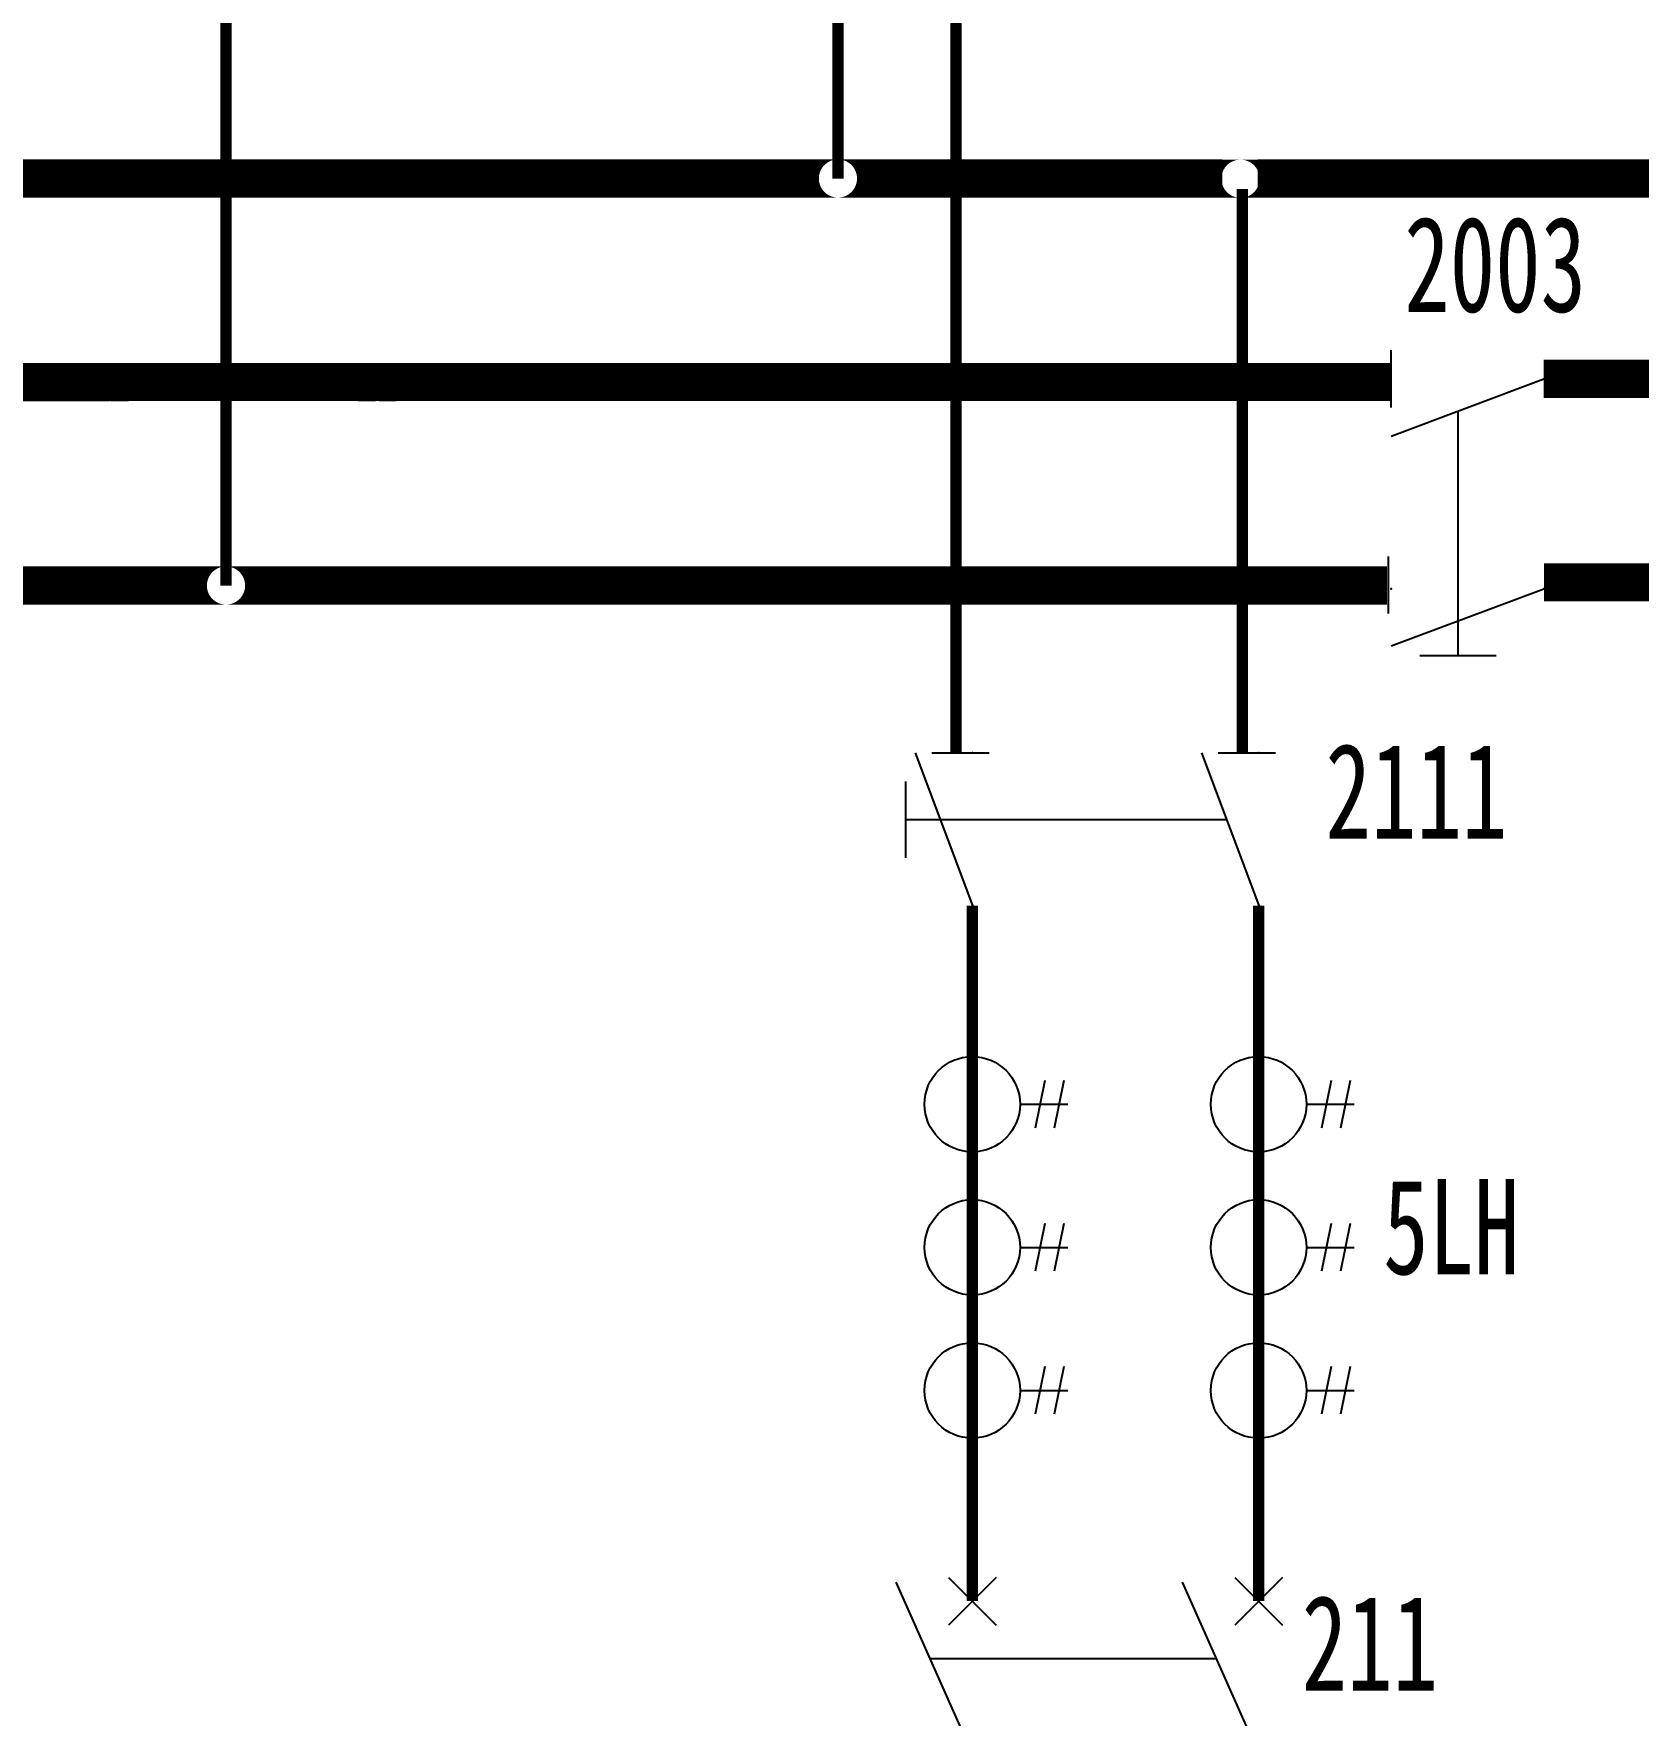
# Model space of a CAD drawing. Header units: millimetres. Extents: x 10667 to 23854, y -3427 to -2899.
# Drawn here: x 15283.5 to 15367.5, y -3233.3 to -3145.1 of the extents above; entities that cross this region are included whole.
import ezdxf

# ---------------------------------------------------------------- set-up
doc = ezdxf.new("R2010")
doc.units = ezdxf.units.MM
doc.header["$LTSCALE"] = 10
for name, color, linetype in [('BLOCK', 3, 'Continuous'), ('TEXT', 2, 'Continuous'), ('设    备', 3, 'Continuous'), ('设备编号', 2, 'Continuous'), ('连 接 线', 1, 'Continuous')]:
    doc.layers.add(name, color=color, linetype=linetype)
doc.styles.add('HZ', font='SimSun.ttf', dxfattribs={"width": 0.7})

# ---------------------------------------------------------------- blocks, each defined once
blk = doc.blocks.new('$LH')
at = {"color": 3}
for p, q in [((3.793, 1.25), (3.293, -1.25)), ((4.793, 1.25), (4.293, -1.25)), ((2.5, 0), (5, 0))]:
    blk.add_line(p, q, dxfattribs=at)
blk.add_circle((0, 0), 2.5, dxfattribs=at)

msp = doc.modelspace()

# ---------------------------------------------------------------- linework, layer by layer
at = {"color": 3}
msp.add_line((15358.067, -3164.897), (15358.067, -3175.897), dxfattribs=at)
at = {"layer": 'BLOCK'}
for p, q in [((15354.567, -3164.709), (15354.567, -3161.709)), ((15354.567, -3166.209), (15362.567, -3163.209)), ((15354.428, -3175.517), (15354.428, -3172.517)), ((15354.567, -3177.209), (15362.567, -3174.209))]:
    msp.add_line(p, q, dxfattribs=at)
for p in [(15354.567, -3174.209), (15362.567, -3174.209)]:
    msp.add_point(p, dxfattribs=at)
at = {"layer": 'TEXT', "color": 3}
for p, q in [((15358.067, -3175.897), (15358.067, -3177.709)), ((15356.067, -3177.709), (15360.067, -3177.709)), ((15329.13, -3184.314), (15329.13, -3188.314)), ((15330.942, -3186.314), (15329.13, -3186.314))]:
    msp.add_line(p, q, dxfattribs=at)
at = {"layer": '设    备'}
for p, q in [((15329.63, -3182.814), (15332.63, -3190.814)), ((15330.506, -3182.814), (15333.506, -3182.814)), ((15344.63, -3182.814), (15347.63, -3190.814)), ((15345.506, -3182.814), (15348.506, -3182.814)), ((15328.625, -3226.271), (15332.625, -3235.271)), ((15333.875, -3226.021), (15331.375, -3228.521)), ((15331.375, -3226.021), (15333.875, -3228.521)), ((15343.625, -3226.271), (15347.625, -3235.271)), ((15346.375, -3226.021), (15348.875, -3228.521)), ((15348.875, -3226.021), (15346.375, -3228.521)), ((15330.403, -3230.271), (15345.403, -3230.271))]:
    msp.add_line(p, q, dxfattribs=at)
at = {"layer": '设    备', "color": 3}
msp.add_line((15345.942, -3186.314), (15330.942, -3186.314), dxfattribs=at)
at = {"layer": '设    备', "const_width": 0.6}
for points in [[(15332.63, -3190.814), (15332.63, -3192.314)], [(15347.63, -3190.814), (15347.63, -3192.314)]]:
    msp.add_lwpolyline(points, dxfattribs=at)
at = {"layer": '设    备'}
for p in [(15332.63, -3182.814), (15347.63, -3182.814), (15332.63, -3190.814), (15347.63, -3190.814), (15332.625, -3227.271), (15347.625, -3227.271)]:
    msp.add_point(p, dxfattribs=at)
at = {"layer": '连 接 线'}
for points, const_width in [([(15293.53, -3134.655), (15293.53, -3174.046)], 0.6), ([(15325.588, -3134.839), (15325.588, -3152.715)], 0.6), ([(15331.767, -3142.058), (15331.767, -3182.814)], 0.6), ([(15286.43, -3152.716), (15241.908, -3152.715)], 2), ([(15286.43, -3152.716), (15324.588, -3152.716)], 2), ([(15326.588, -3152.715), (15345.72, -3152.716)], 2), ([(15347.576, -3152.716), (15399.936, -3152.715)], 2), ([(15346.767, -3153.26), (15346.767, -3182.814)], 0.6), ([(15282.089, -3163.384), (15286.43, -3163.384)], 2), ([(15330.776, -3163.378), (15285.818, -3163.381)], 2), ([(15354.507, -3163.376), (15328.764, -3163.378)], 2), ([(15386.467, -3163.208), (15362.565, -3163.21)], 2), ([(15292.53, -3174.046), (15273.421, -3174.046)], 2), ([(15354.343, -3174.043), (15294.53, -3174.046)], 2), ([(15341.985, -3174.042), (15347.765, -3174.043)], 2), ([(15387.359, -3173.874), (15362.567, -3173.876)], 2), ([(15355.451, -3180.36), (15355.451, -3180.36)], 2), ([(15332.63, -3190.814), (15332.63, -3227.266)], 0.6), ([(15347.63, -3190.814), (15347.63, -3227.266)], 0.6), ([(15332.63, -3192.314), (15332.63, -3227.262)], 0.6), ([(15347.63, -3192.314), (15347.63, -3227.262)], 0.6)]:
    msp.add_lwpolyline(points, dxfattribs=dict(at, const_width=const_width))
for points in [[(15324.588, -3151.714), (15325.588, -3151.714), (15324.588, -3151.718), (15325.675, -3151.718)], [(15324.588, -3151.718), (15325.501, -3151.718), (15324.588, -3151.714), (15325.588, -3151.714)], [(15324.588, -3151.718), (15325.675, -3151.718), (15324.588, -3151.729), (15325.761, -3151.729)], [(15324.588, -3151.729), (15325.414, -3151.729), (15324.588, -3151.718), (15325.501, -3151.718)], [(15324.588, -3151.748), (15325.329, -3151.748), (15324.588, -3151.729), (15325.414, -3151.729)], [(15324.588, -3151.774), (15325.246, -3151.774), (15324.588, -3151.748), (15325.329, -3151.748)], [(15324.588, -3151.808), (15325.165, -3151.808), (15324.588, -3151.774), (15325.246, -3151.774)], [(15324.588, -3151.848), (15325.088, -3151.848), (15324.588, -3151.808), (15325.165, -3151.808)], [(15324.588, -3151.895), (15325.014, -3151.895), (15324.588, -3151.848), (15325.088, -3151.848)], [(15324.588, -3151.948), (15324.945, -3151.948), (15324.588, -3151.895), (15325.014, -3151.895)], [(15324.588, -3152.007), (15324.881, -3152.007), (15324.588, -3151.948), (15324.945, -3151.948)], [(15324.588, -3152.071), (15324.822, -3152.071), (15324.588, -3152.007), (15324.881, -3152.007)], [(15324.588, -3152.14), (15324.769, -3152.14), (15324.588, -3152.071), (15324.822, -3152.071)], [(15324.588, -3152.214), (15324.722, -3152.214), (15324.588, -3152.14), (15324.769, -3152.14)], [(15324.588, -3152.291), (15324.681, -3152.291), (15324.588, -3152.214), (15324.722, -3152.214)], [(15324.588, -3152.372), (15324.648, -3152.372), (15324.588, -3152.291), (15324.681, -3152.291)], [(15324.588, -3152.455), (15324.622, -3152.455), (15324.588, -3152.372), (15324.648, -3152.372)], [(15325.675, -3151.718), (15326.588, -3151.718), (15325.588, -3151.714), (15326.588, -3151.714)], [(15325.761, -3151.729), (15326.588, -3151.729), (15325.675, -3151.718), (15326.588, -3151.718)], [(15325.847, -3151.748), (15326.588, -3151.748), (15325.761, -3151.729), (15326.588, -3151.729)], [(15325.93, -3151.774), (15326.588, -3151.774), (15325.847, -3151.748), (15326.588, -3151.748)], [(15326.01, -3151.808), (15326.588, -3151.808), (15325.93, -3151.774), (15326.588, -3151.774)], [(15326.088, -3151.848), (15326.588, -3151.848), (15326.01, -3151.808), (15326.588, -3151.808)], [(15326.161, -3151.895), (15326.588, -3151.895), (15326.088, -3151.848), (15326.588, -3151.848)], [(15326.23, -3151.948), (15326.588, -3151.948), (15326.161, -3151.895), (15326.588, -3151.895)], [(15326.295, -3152.007), (15326.588, -3152.007), (15326.23, -3151.948), (15326.588, -3151.948)], [(15326.354, -3152.071), (15326.588, -3152.071), (15326.295, -3152.007), (15326.588, -3152.007)], [(15326.407, -3152.14), (15326.588, -3152.14), (15326.354, -3152.071), (15326.588, -3152.071)], [(15326.454, -3152.214), (15326.588, -3152.214), (15326.407, -3152.14), (15326.588, -3152.14)], [(15326.494, -3152.291), (15326.588, -3152.291), (15326.454, -3152.214), (15326.588, -3152.214)], [(15326.527, -3152.372), (15326.588, -3152.372), (15326.494, -3152.291), (15326.588, -3152.291)], [(15326.554, -3152.455), (15326.588, -3152.455), (15326.527, -3152.372), (15326.588, -3152.372)], [(15345.676, -3151.724), (15346.676, -3151.724), (15345.676, -3151.728), (15346.763, -3151.728)], [(15345.676, -3151.728), (15346.589, -3151.728), (15345.676, -3151.724), (15346.676, -3151.724)], [(15345.676, -3151.728), (15346.763, -3151.728), (15345.676, -3151.74), (15346.849, -3151.74)], [(15345.676, -3151.74), (15346.502, -3151.74), (15345.676, -3151.728), (15346.589, -3151.728)], [(15345.676, -3151.759), (15346.417, -3151.759), (15345.676, -3151.74), (15346.502, -3151.74)], [(15345.676, -3151.785), (15346.334, -3151.785), (15345.676, -3151.759), (15346.417, -3151.759)], [(15345.676, -3151.818), (15346.253, -3151.818), (15345.676, -3151.785), (15346.334, -3151.785)], [(15345.676, -3151.858), (15346.176, -3151.858), (15345.676, -3151.818), (15346.253, -3151.818)], [(15345.676, -3151.905), (15346.102, -3151.905), (15345.676, -3151.858), (15346.176, -3151.858)], [(15345.676, -3151.958), (15346.033, -3151.958), (15345.676, -3151.905), (15346.102, -3151.905)], [(15345.676, -3152.017), (15345.969, -3152.017), (15345.676, -3151.958), (15346.033, -3151.958)], [(15345.676, -3152.082), (15345.91, -3152.082), (15345.676, -3152.017), (15345.969, -3152.017)], [(15345.676, -3152.151), (15345.857, -3152.151), (15345.676, -3152.082), (15345.91, -3152.082)], [(15345.676, -3152.224), (15345.81, -3152.224), (15345.676, -3152.151), (15345.857, -3152.151)], [(15345.676, -3152.302), (15345.769, -3152.302), (15345.676, -3152.224), (15345.81, -3152.224)], [(15345.676, -3152.382), (15345.736, -3152.382), (15345.676, -3152.302), (15345.769, -3152.302)], [(15345.676, -3152.466), (15345.71, -3152.466), (15345.676, -3152.382), (15345.736, -3152.382)], [(15346.763, -3151.728), (15347.676, -3151.728), (15346.676, -3151.724), (15347.676, -3151.724)], [(15346.849, -3151.74), (15347.676, -3151.74), (15346.763, -3151.728), (15347.676, -3151.728)], [(15346.935, -3151.759), (15347.676, -3151.759), (15346.849, -3151.74), (15347.676, -3151.74)], [(15347.018, -3151.785), (15347.676, -3151.785), (15346.935, -3151.759), (15347.676, -3151.759)], [(15347.098, -3151.818), (15347.676, -3151.818), (15347.018, -3151.785), (15347.676, -3151.785)], [(15347.176, -3151.858), (15347.676, -3151.858), (15347.098, -3151.818), (15347.676, -3151.818)], [(15347.249, -3151.905), (15347.676, -3151.905), (15347.176, -3151.858), (15347.676, -3151.858)], [(15347.319, -3151.958), (15347.676, -3151.958), (15347.249, -3151.905), (15347.676, -3151.905)], [(15347.383, -3152.017), (15347.676, -3152.017), (15347.319, -3151.958), (15347.676, -3151.958)], [(15347.442, -3152.082), (15347.676, -3152.082), (15347.383, -3152.017), (15347.676, -3152.017)], [(15347.495, -3152.151), (15347.676, -3152.151), (15347.442, -3152.082), (15347.676, -3152.082)], [(15347.542, -3152.224), (15347.676, -3152.224), (15347.495, -3152.151), (15347.676, -3152.151)], [(15347.582, -3152.302), (15347.676, -3152.302), (15347.542, -3152.224), (15347.676, -3152.224)], [(15347.615, -3152.382), (15347.676, -3152.382), (15347.582, -3152.302), (15347.676, -3152.302)], [(15347.642, -3152.466), (15347.676, -3152.466), (15347.615, -3152.382), (15347.676, -3152.382)], [(15324.588, -3152.54), (15324.603, -3152.54), (15324.588, -3152.455), (15324.622, -3152.455)], [(15324.588, -3152.627), (15324.591, -3152.627), (15324.588, -3152.54), (15324.603, -3152.54)], [(15324.588, -3152.714), (15324.588, -3152.714), (15324.588, -3152.627), (15324.591, -3152.627)], [(15324.588, -3152.714), (15324.588, -3152.714), (15324.588, -3152.801), (15324.591, -3152.801)], [(15324.588, -3152.801), (15324.591, -3152.801), (15324.588, -3152.888), (15324.603, -3152.888)], [(15324.588, -3152.888), (15324.603, -3152.888), (15324.588, -3152.973), (15324.622, -3152.973)], [(15324.588, -3152.973), (15324.622, -3152.973), (15324.588, -3153.056), (15324.648, -3153.056)], [(15324.588, -3153.056), (15324.648, -3153.056), (15324.588, -3153.137), (15324.681, -3153.137)], [(15324.588, -3153.137), (15324.681, -3153.137), (15324.588, -3153.214), (15324.722, -3153.214)], [(15324.588, -3153.214), (15324.722, -3153.214), (15324.588, -3153.288), (15324.769, -3153.288)], [(15324.588, -3153.288), (15324.769, -3153.288), (15324.588, -3153.357), (15324.822, -3153.357)], [(15326.354, -3153.357), (15326.588, -3153.357), (15326.407, -3153.288), (15326.588, -3153.288)], [(15326.407, -3153.288), (15326.588, -3153.288), (15326.454, -3153.214), (15326.588, -3153.214)], [(15326.454, -3153.214), (15326.588, -3153.214), (15326.494, -3153.137), (15326.588, -3153.137)], [(15326.494, -3153.137), (15326.588, -3153.137), (15326.527, -3153.056), (15326.588, -3153.056)], [(15326.527, -3153.056), (15326.588, -3153.056), (15326.554, -3152.973), (15326.588, -3152.973)], [(15326.572, -3152.54), (15326.588, -3152.54), (15326.554, -3152.455), (15326.588, -3152.455)], [(15326.554, -3152.973), (15326.588, -3152.973), (15326.572, -3152.888), (15326.588, -3152.888)], [(15326.584, -3152.627), (15326.588, -3152.627), (15326.572, -3152.54), (15326.588, -3152.54)], [(15326.572, -3152.888), (15326.588, -3152.888), (15326.584, -3152.801), (15326.588, -3152.801)], [(15326.588, -3152.714), (15326.588, -3152.714), (15326.584, -3152.627), (15326.588, -3152.627)], [(15326.584, -3152.801), (15326.588, -3152.801), (15326.588, -3152.714)], [(15345.676, -3152.551), (15345.691, -3152.551), (15345.676, -3152.466), (15345.71, -3152.466)], [(15345.676, -3152.637), (15345.68, -3152.637), (15345.676, -3152.551), (15345.691, -3152.551)], [(15345.676, -3152.724), (15345.676, -3152.724), (15345.676, -3152.637), (15345.68, -3152.637)], [(15345.676, -3152.724), (15345.676, -3152.724), (15345.676, -3152.812), (15345.68, -3152.812)], [(15345.676, -3152.812), (15345.68, -3152.812), (15345.676, -3152.898), (15345.691, -3152.898)], [(15345.676, -3152.898), (15345.691, -3152.898), (15345.676, -3152.983), (15345.71, -3152.983)], [(15345.676, -3152.983), (15345.71, -3152.983), (15345.676, -3153.066), (15345.736, -3153.066)], [(15345.676, -3153.066), (15345.736, -3153.066), (15345.676, -3153.147), (15345.769, -3153.147)], [(15345.676, -3153.147), (15345.769, -3153.147), (15345.676, -3153.224), (15345.81, -3153.224)], [(15345.676, -3153.224), (15345.81, -3153.224), (15345.676, -3153.298), (15345.857, -3153.298)], [(15345.676, -3153.298), (15345.857, -3153.298), (15345.676, -3153.367), (15345.91, -3153.367)], [(15347.442, -3153.367), (15347.676, -3153.367), (15347.495, -3153.298), (15347.676, -3153.298)], [(15347.495, -3153.298), (15347.676, -3153.298), (15347.542, -3153.224), (15347.676, -3153.224)], [(15347.542, -3153.224), (15347.676, -3153.224), (15347.582, -3153.147), (15347.676, -3153.147)], [(15347.582, -3153.147), (15347.676, -3153.147), (15347.615, -3153.066), (15347.676, -3153.066)], [(15347.615, -3153.066), (15347.676, -3153.066), (15347.642, -3152.983), (15347.676, -3152.983)], [(15347.661, -3152.551), (15347.676, -3152.551), (15347.642, -3152.466), (15347.676, -3152.466)], [(15347.642, -3152.983), (15347.676, -3152.983), (15347.661, -3152.898), (15347.676, -3152.898)], [(15347.672, -3152.637), (15347.676, -3152.637), (15347.661, -3152.551), (15347.676, -3152.551)], [(15347.661, -3152.898), (15347.676, -3152.898), (15347.672, -3152.812), (15347.676, -3152.812)], [(15347.676, -3152.724), (15347.676, -3152.724), (15347.672, -3152.637), (15347.676, -3152.637)], [(15347.672, -3152.812), (15347.676, -3152.812), (15347.676, -3152.724)], [(15324.588, -3153.357), (15324.822, -3153.357), (15324.588, -3153.421), (15324.881, -3153.421)], [(15324.588, -3153.421), (15324.881, -3153.421), (15324.588, -3153.48), (15324.945, -3153.48)], [(15324.588, -3153.48), (15324.945, -3153.48), (15324.588, -3153.533), (15325.014, -3153.533)], [(15324.588, -3153.533), (15325.014, -3153.533), (15324.588, -3153.58), (15325.088, -3153.58)], [(15324.588, -3153.58), (15325.088, -3153.58), (15324.588, -3153.62), (15325.165, -3153.62)], [(15324.588, -3153.62), (15325.165, -3153.62), (15324.588, -3153.654), (15325.246, -3153.654)], [(15324.588, -3153.654), (15325.246, -3153.654), (15324.588, -3153.68), (15325.329, -3153.68)], [(15324.588, -3153.68), (15325.329, -3153.68), (15324.588, -3153.699), (15325.414, -3153.699)], [(15324.588, -3153.699), (15325.414, -3153.699), (15324.588, -3153.71), (15325.501, -3153.71)], [(15324.588, -3153.71), (15325.501, -3153.71), (15324.588, -3153.714), (15325.588, -3153.714)], [(15325.588, -3153.714), (15326.588, -3153.714), (15325.675, -3153.71), (15326.588, -3153.71)], [(15325.675, -3153.71), (15326.588, -3153.71), (15325.761, -3153.699), (15326.588, -3153.699)], [(15325.761, -3153.699), (15326.588, -3153.699), (15325.847, -3153.68), (15326.588, -3153.68)], [(15325.847, -3153.68), (15326.588, -3153.68), (15325.93, -3153.654), (15326.588, -3153.654)], [(15325.93, -3153.654), (15326.588, -3153.654), (15326.01, -3153.62), (15326.588, -3153.62)], [(15326.01, -3153.62), (15326.588, -3153.62), (15326.088, -3153.58), (15326.588, -3153.58)], [(15326.088, -3153.58), (15326.588, -3153.58), (15326.161, -3153.533), (15326.588, -3153.533)], [(15326.161, -3153.533), (15326.588, -3153.533), (15326.23, -3153.48), (15326.588, -3153.48)], [(15326.23, -3153.48), (15326.588, -3153.48), (15326.295, -3153.421), (15326.588, -3153.421)], [(15326.295, -3153.421), (15326.588, -3153.421), (15326.354, -3153.357), (15326.588, -3153.357)], [(15345.676, -3153.367), (15345.91, -3153.367), (15345.676, -3153.432), (15345.969, -3153.432)], [(15345.676, -3153.432), (15345.969, -3153.432), (15345.676, -3153.491), (15346.033, -3153.491)], [(15345.676, -3153.491), (15346.033, -3153.491), (15345.676, -3153.544), (15346.102, -3153.544)], [(15345.676, -3153.544), (15346.102, -3153.544), (15345.676, -3153.59), (15346.176, -3153.59)], [(15345.676, -3153.59), (15346.176, -3153.59), (15345.676, -3153.631), (15346.253, -3153.631)], [(15345.676, -3153.631), (15346.253, -3153.631), (15345.676, -3153.664), (15346.334, -3153.664)], [(15345.676, -3153.664), (15346.334, -3153.664), (15345.676, -3153.69), (15346.417, -3153.69)], [(15345.676, -3153.69), (15346.417, -3153.69), (15345.676, -3153.709), (15346.502, -3153.709)], [(15345.676, -3153.709), (15346.502, -3153.709), (15345.676, -3153.721), (15346.589, -3153.721)], [(15345.676, -3153.721), (15346.589, -3153.721), (15345.676, -3153.724), (15346.676, -3153.724)], [(15346.676, -3153.724), (15347.676, -3153.724), (15346.763, -3153.721), (15347.676, -3153.721)], [(15346.763, -3153.721), (15347.676, -3153.721), (15346.849, -3153.709), (15347.676, -3153.709)], [(15346.849, -3153.709), (15347.676, -3153.709), (15346.935, -3153.69), (15347.676, -3153.69)], [(15346.935, -3153.69), (15347.676, -3153.69), (15347.018, -3153.664), (15347.676, -3153.664)], [(15347.018, -3153.664), (15347.676, -3153.664), (15347.098, -3153.631), (15347.676, -3153.631)], [(15347.098, -3153.631), (15347.676, -3153.631), (15347.176, -3153.59), (15347.676, -3153.59)], [(15347.176, -3153.59), (15347.676, -3153.59), (15347.249, -3153.544), (15347.676, -3153.544)], [(15347.249, -3153.544), (15347.676, -3153.544), (15347.319, -3153.491), (15347.676, -3153.491)], [(15347.319, -3153.491), (15347.676, -3153.491), (15347.383, -3153.432), (15347.676, -3153.432)], [(15347.383, -3153.432), (15347.676, -3153.432), (15347.442, -3153.367), (15347.676, -3153.367)], [(15286.43, -3162.383), (15287.43, -3162.383), (15286.43, -3162.387), (15287.517, -3162.387)], [(15286.43, -3162.387), (15287.343, -3162.387), (15286.43, -3162.383), (15287.43, -3162.383)], [(15286.43, -3162.387), (15287.517, -3162.387), (15286.43, -3162.398), (15287.604, -3162.398)], [(15286.43, -3162.398), (15287.256, -3162.398), (15286.43, -3162.387), (15287.343, -3162.387)], [(15286.43, -3162.417), (15287.171, -3162.417), (15286.43, -3162.398), (15287.256, -3162.398)], [(15286.43, -3162.443), (15287.088, -3162.443), (15286.43, -3162.417), (15287.171, -3162.417)], [(15286.43, -3162.477), (15287.007, -3162.477), (15286.43, -3162.443), (15287.088, -3162.443)], [(15286.43, -3162.517), (15286.93, -3162.517), (15286.43, -3162.477), (15287.007, -3162.477)], [(15286.43, -3162.564), (15286.856, -3162.564), (15286.43, -3162.517), (15286.93, -3162.517)], [(15286.43, -3162.617), (15286.787, -3162.617), (15286.43, -3162.564), (15286.856, -3162.564)], [(15286.43, -3162.676), (15286.723, -3162.676), (15286.43, -3162.617), (15286.787, -3162.617)], [(15286.43, -3162.74), (15286.664, -3162.74), (15286.43, -3162.676), (15286.723, -3162.676)], [(15286.43, -3162.809), (15286.611, -3162.809), (15286.43, -3162.74), (15286.664, -3162.74)], [(15286.43, -3162.883), (15286.564, -3162.883), (15286.43, -3162.809), (15286.611, -3162.809)], [(15286.43, -3162.96), (15286.524, -3162.96), (15286.43, -3162.883), (15286.564, -3162.883)], [(15286.43, -3163.041), (15286.49, -3163.041), (15286.43, -3162.96), (15286.524, -3162.96)], [(15287.517, -3162.387), (15288.43, -3162.387), (15287.43, -3162.383), (15288.43, -3162.383)], [(15287.604, -3162.398), (15288.43, -3162.398), (15287.517, -3162.387), (15288.43, -3162.387)], [(15287.689, -3162.417), (15288.43, -3162.417), (15287.604, -3162.398), (15288.43, -3162.398)], [(15287.772, -3162.443), (15288.43, -3162.443), (15287.689, -3162.417), (15288.43, -3162.417)], [(15287.853, -3162.477), (15288.43, -3162.477), (15287.772, -3162.443), (15288.43, -3162.443)], [(15287.93, -3162.517), (15288.43, -3162.517), (15287.853, -3162.477), (15288.43, -3162.477)], [(15288.004, -3162.564), (15288.43, -3162.564), (15287.93, -3162.517), (15288.43, -3162.517)], [(15288.073, -3162.617), (15288.43, -3162.617), (15288.004, -3162.564), (15288.43, -3162.564)], [(15288.137, -3162.676), (15288.43, -3162.676), (15288.073, -3162.617), (15288.43, -3162.617)], [(15288.196, -3162.74), (15288.43, -3162.74), (15288.137, -3162.676), (15288.43, -3162.676)], [(15288.249, -3162.809), (15288.43, -3162.809), (15288.196, -3162.74), (15288.43, -3162.74)], [(15288.296, -3162.883), (15288.43, -3162.883), (15288.249, -3162.809), (15288.43, -3162.809)], [(15288.336, -3162.96), (15288.43, -3162.96), (15288.296, -3162.883), (15288.43, -3162.883)], [(15288.37, -3163.041), (15288.43, -3163.041), (15288.336, -3162.96), (15288.43, -3162.96)], [(15300.46, -3162.391), (15301.373, -3162.391), (15300.46, -3162.387), (15301.46, -3162.387)], [(15300.46, -3162.402), (15301.287, -3162.402), (15300.46, -3162.391), (15301.373, -3162.391)], [(15300.46, -3162.421), (15301.201, -3162.421), (15300.46, -3162.402), (15301.287, -3162.402)], [(15300.46, -3162.447), (15301.118, -3162.447), (15300.46, -3162.421), (15301.201, -3162.421)], [(15300.46, -3162.481), (15301.038, -3162.481), (15300.46, -3162.447), (15301.118, -3162.447)], [(15300.46, -3162.521), (15300.96, -3162.521), (15300.46, -3162.481), (15301.038, -3162.481)], [(15300.46, -3162.568), (15300.887, -3162.568), (15300.46, -3162.521), (15300.96, -3162.521)], [(15300.46, -3162.621), (15300.817, -3162.621), (15300.46, -3162.568), (15300.887, -3162.568)], [(15300.46, -3162.68), (15300.753, -3162.68), (15300.46, -3162.621), (15300.817, -3162.621)], [(15300.46, -3162.744), (15300.694, -3162.744), (15300.46, -3162.68), (15300.753, -3162.68)], [(15300.46, -3162.813), (15300.641, -3162.813), (15300.46, -3162.744), (15300.694, -3162.744)], [(15300.46, -3162.887), (15300.594, -3162.887), (15300.46, -3162.813), (15300.641, -3162.813)], [(15300.46, -3162.964), (15300.554, -3162.964), (15300.46, -3162.887), (15300.594, -3162.887)], [(15300.46, -3163.045), (15300.52, -3163.045), (15300.46, -3162.964), (15300.554, -3162.964)], [(15301.46, -3162.387), (15302.46, -3162.387), (15301.547, -3162.391), (15302.46, -3162.391)], [(15301.547, -3162.391), (15302.46, -3162.391), (15301.634, -3162.402), (15302.46, -3162.402)], [(15301.634, -3162.402), (15302.46, -3162.402), (15301.719, -3162.421), (15302.46, -3162.421)], [(15301.719, -3162.421), (15302.46, -3162.421), (15301.802, -3162.447), (15302.46, -3162.447)], [(15301.802, -3162.447), (15302.46, -3162.447), (15301.883, -3162.481), (15302.46, -3162.481)], [(15301.883, -3162.481), (15302.46, -3162.481), (15301.96, -3162.521), (15302.46, -3162.521)], [(15301.96, -3162.521), (15302.46, -3162.521), (15302.034, -3162.568), (15302.46, -3162.568)], [(15302.034, -3162.568), (15302.46, -3162.568), (15302.103, -3162.621), (15302.46, -3162.621)], [(15302.103, -3162.621), (15302.46, -3162.621), (15302.167, -3162.68), (15302.46, -3162.68)], [(15302.167, -3162.68), (15302.46, -3162.68), (15302.226, -3162.744), (15302.46, -3162.744)], [(15302.226, -3162.744), (15302.46, -3162.744), (15302.279, -3162.813), (15302.46, -3162.813)], [(15302.279, -3162.813), (15302.46, -3162.813), (15302.326, -3162.887), (15302.46, -3162.887)], [(15302.326, -3162.887), (15302.46, -3162.887), (15302.366, -3162.964), (15302.46, -3162.964)], [(15302.366, -3162.964), (15302.46, -3162.964), (15302.4, -3163.045), (15302.46, -3163.045)], [(15286.43, -3163.124), (15286.464, -3163.124), (15286.43, -3163.041), (15286.49, -3163.041)], [(15286.43, -3163.209), (15286.445, -3163.209), (15286.43, -3163.124), (15286.464, -3163.124)], [(15286.43, -3163.296), (15286.434, -3163.296), (15286.43, -3163.209), (15286.445, -3163.209)], [(15286.43, -3163.383), (15286.43, -3163.383), (15286.43, -3163.296), (15286.434, -3163.296)], [(15286.43, -3163.383), (15286.43, -3163.383), (15286.43, -3163.47), (15286.434, -3163.47)], [(15286.43, -3163.47), (15286.434, -3163.47), (15286.43, -3163.557), (15286.445, -3163.557)], [(15286.43, -3163.557), (15286.445, -3163.557), (15286.43, -3163.642), (15286.464, -3163.642)], [(15286.43, -3163.642), (15286.464, -3163.642), (15286.43, -3163.725), (15286.49, -3163.725)], [(15286.43, -3163.725), (15286.49, -3163.725), (15286.43, -3163.806), (15286.524, -3163.806)], [(15286.43, -3163.806), (15286.524, -3163.806), (15286.43, -3163.883), (15286.564, -3163.883)], [(15288.296, -3163.883), (15288.43, -3163.883), (15288.336, -3163.806), (15288.43, -3163.806)], [(15288.336, -3163.806), (15288.43, -3163.806), (15288.37, -3163.725), (15288.43, -3163.725)], [(15288.396, -3163.124), (15288.43, -3163.124), (15288.37, -3163.041), (15288.43, -3163.041)], [(15288.37, -3163.725), (15288.43, -3163.725), (15288.396, -3163.642), (15288.43, -3163.642)], [(15288.415, -3163.209), (15288.43, -3163.209), (15288.396, -3163.124), (15288.43, -3163.124)], [(15288.396, -3163.642), (15288.43, -3163.642), (15288.415, -3163.557), (15288.43, -3163.557)], [(15288.426, -3163.296), (15288.43, -3163.296), (15288.415, -3163.209), (15288.43, -3163.209)], [(15288.415, -3163.557), (15288.43, -3163.557), (15288.426, -3163.47), (15288.43, -3163.47)], [(15288.43, -3163.383), (15288.43, -3163.383), (15288.426, -3163.296), (15288.43, -3163.296)], [(15288.426, -3163.47), (15288.43, -3163.47), (15288.43, -3163.383)], [(15300.46, -3163.128), (15300.494, -3163.128), (15300.46, -3163.045), (15300.52, -3163.045)], [(15300.46, -3163.213), (15300.475, -3163.213), (15300.46, -3163.128), (15300.494, -3163.128)], [(15300.46, -3163.3), (15300.464, -3163.3), (15300.46, -3163.213), (15300.475, -3163.213)], [(15300.46, -3163.387), (15300.46, -3163.387), (15300.46, -3163.3), (15300.464, -3163.3)], [(15300.46, -3163.387), (15300.46, -3163.387), (15300.46, -3163.474), (15300.464, -3163.474)], [(15300.46, -3163.474), (15300.464, -3163.474), (15300.46, -3163.56), (15300.475, -3163.56)], [(15300.46, -3163.56), (15300.475, -3163.56), (15300.46, -3163.646), (15300.494, -3163.646)], [(15300.46, -3163.646), (15300.494, -3163.646), (15300.46, -3163.729), (15300.52, -3163.729)], [(15300.46, -3163.729), (15300.52, -3163.729), (15300.46, -3163.809), (15300.554, -3163.809)], [(15300.46, -3163.809), (15300.554, -3163.809), (15300.46, -3163.887), (15300.594, -3163.887)], [(15302.326, -3163.887), (15302.46, -3163.887), (15302.366, -3163.809), (15302.46, -3163.809)], [(15302.366, -3163.809), (15302.46, -3163.809), (15302.4, -3163.729), (15302.46, -3163.729)], [(15302.4, -3163.045), (15302.46, -3163.045), (15302.426, -3163.128), (15302.46, -3163.128)], [(15302.4, -3163.729), (15302.46, -3163.729), (15302.426, -3163.646), (15302.46, -3163.646)], [(15302.426, -3163.128), (15302.46, -3163.128), (15302.445, -3163.213), (15302.46, -3163.213)], [(15302.426, -3163.646), (15302.46, -3163.646), (15302.445, -3163.56), (15302.46, -3163.56)], [(15302.445, -3163.213), (15302.46, -3163.213), (15302.456, -3163.3), (15302.46, -3163.3)], [(15302.445, -3163.56), (15302.46, -3163.56), (15302.456, -3163.474), (15302.46, -3163.474)], [(15302.456, -3163.3), (15302.46, -3163.3), (15302.46, -3163.387)], [(15302.456, -3163.474), (15302.46, -3163.474), (15302.46, -3163.387)], [(15286.43, -3163.883), (15286.564, -3163.883), (15286.43, -3163.957), (15286.611, -3163.957)], [(15286.43, -3163.957), (15286.611, -3163.957), (15286.43, -3164.026), (15286.664, -3164.026)], [(15286.43, -3164.026), (15286.664, -3164.026), (15286.43, -3164.09), (15286.723, -3164.09)], [(15286.43, -3164.09), (15286.723, -3164.09), (15286.43, -3164.149), (15286.787, -3164.149)], [(15286.43, -3164.149), (15286.787, -3164.149), (15286.43, -3164.202), (15286.856, -3164.202)], [(15286.43, -3164.202), (15286.856, -3164.202), (15286.43, -3164.249), (15286.93, -3164.249)], [(15286.43, -3164.249), (15286.93, -3164.249), (15286.43, -3164.289), (15287.007, -3164.289)], [(15286.43, -3164.289), (15287.007, -3164.289), (15286.43, -3164.323), (15287.088, -3164.323)], [(15286.43, -3164.323), (15287.088, -3164.323), (15286.43, -3164.349), (15287.171, -3164.349)], [(15286.43, -3164.349), (15287.171, -3164.349), (15286.43, -3164.368), (15287.256, -3164.368)], [(15286.43, -3164.368), (15287.256, -3164.368), (15286.43, -3164.379), (15287.343, -3164.379)], [(15286.43, -3164.379), (15287.343, -3164.379), (15286.43, -3164.383), (15287.43, -3164.383)], [(15287.43, -3164.383), (15288.43, -3164.383), (15287.517, -3164.379), (15288.43, -3164.379)], [(15287.517, -3164.379), (15288.43, -3164.379), (15287.604, -3164.368), (15288.43, -3164.368)], [(15287.604, -3164.368), (15288.43, -3164.368), (15287.689, -3164.349), (15288.43, -3164.349)], [(15287.689, -3164.349), (15288.43, -3164.349), (15287.772, -3164.323), (15288.43, -3164.323)], [(15287.772, -3164.323), (15288.43, -3164.323), (15287.853, -3164.289), (15288.43, -3164.289)], [(15287.853, -3164.289), (15288.43, -3164.289), (15287.93, -3164.249), (15288.43, -3164.249)], [(15287.93, -3164.249), (15288.43, -3164.249), (15288.004, -3164.202), (15288.43, -3164.202)], [(15288.004, -3164.202), (15288.43, -3164.202), (15288.073, -3164.149), (15288.43, -3164.149)], [(15288.073, -3164.149), (15288.43, -3164.149), (15288.137, -3164.09), (15288.43, -3164.09)], [(15288.137, -3164.09), (15288.43, -3164.09), (15288.196, -3164.026), (15288.43, -3164.026)], [(15288.196, -3164.026), (15288.43, -3164.026), (15288.249, -3163.957), (15288.43, -3163.957)], [(15288.249, -3163.957), (15288.43, -3163.957), (15288.296, -3163.883), (15288.43, -3163.883)], [(15300.46, -3163.887), (15300.594, -3163.887), (15300.46, -3163.96), (15300.641, -3163.96)], [(15300.46, -3163.96), (15300.641, -3163.96), (15300.46, -3164.03), (15300.694, -3164.03)], [(15300.46, -3164.03), (15300.694, -3164.03), (15300.46, -3164.094), (15300.753, -3164.094)], [(15300.46, -3164.094), (15300.753, -3164.094), (15300.46, -3164.153), (15300.817, -3164.153)], [(15300.46, -3164.153), (15300.817, -3164.153), (15300.46, -3164.206), (15300.887, -3164.206)], [(15300.46, -3164.206), (15300.887, -3164.206), (15300.46, -3164.253), (15300.96, -3164.253)], [(15300.46, -3164.253), (15300.96, -3164.253), (15300.46, -3164.293), (15301.038, -3164.293)], [(15300.46, -3164.293), (15301.038, -3164.293), (15300.46, -3164.327), (15301.118, -3164.327)], [(15300.46, -3164.327), (15301.118, -3164.327), (15300.46, -3164.353), (15301.201, -3164.353)], [(15300.46, -3164.353), (15301.201, -3164.353), (15300.46, -3164.372), (15301.287, -3164.372)], [(15300.46, -3164.372), (15301.287, -3164.372), (15300.46, -3164.383), (15301.373, -3164.383)], [(15300.46, -3164.383), (15301.373, -3164.383), (15300.46, -3164.387), (15301.46, -3164.387)], [(15301.46, -3164.387), (15302.46, -3164.387), (15301.547, -3164.383), (15302.46, -3164.383)], [(15301.547, -3164.383), (15302.46, -3164.383), (15301.634, -3164.372), (15302.46, -3164.372)], [(15301.634, -3164.372), (15302.46, -3164.372), (15301.719, -3164.353), (15302.46, -3164.353)], [(15301.719, -3164.353), (15302.46, -3164.353), (15301.802, -3164.327), (15302.46, -3164.327)], [(15301.802, -3164.327), (15302.46, -3164.327), (15301.883, -3164.293), (15302.46, -3164.293)], [(15301.883, -3164.293), (15302.46, -3164.293), (15301.96, -3164.253), (15302.46, -3164.253)], [(15301.96, -3164.253), (15302.46, -3164.253), (15302.034, -3164.206), (15302.46, -3164.206)], [(15302.034, -3164.206), (15302.46, -3164.206), (15302.103, -3164.153), (15302.46, -3164.153)], [(15302.103, -3164.153), (15302.46, -3164.153), (15302.167, -3164.094), (15302.46, -3164.094)], [(15302.167, -3164.094), (15302.46, -3164.094), (15302.226, -3164.03), (15302.46, -3164.03)], [(15302.226, -3164.03), (15302.46, -3164.03), (15302.279, -3163.96), (15302.46, -3163.96)], [(15302.279, -3163.96), (15302.46, -3163.96), (15302.326, -3163.887), (15302.46, -3163.887)], [(15292.53, -3173.048), (15293.443, -3173.048), (15292.53, -3173.044), (15293.53, -3173.044)], [(15292.53, -3173.044), (15293.53, -3173.044), (15292.53, -3173.048), (15293.617, -3173.048)], [(15292.53, -3173.06), (15293.357, -3173.06), (15292.53, -3173.048), (15293.443, -3173.048)], [(15292.53, -3173.048), (15293.617, -3173.048), (15292.53, -3173.06), (15293.704, -3173.06)], [(15292.53, -3173.078), (15293.272, -3173.078), (15292.53, -3173.06), (15293.357, -3173.06)], [(15292.53, -3173.105), (15293.188, -3173.105), (15292.53, -3173.078), (15293.272, -3173.078)], [(15292.53, -3173.138), (15293.108, -3173.138), (15292.53, -3173.105), (15293.188, -3173.105)], [(15292.53, -3173.178), (15293.03, -3173.178), (15292.53, -3173.138), (15293.108, -3173.138)], [(15292.53, -3173.225), (15292.957, -3173.225), (15292.53, -3173.178), (15293.03, -3173.178)], [(15292.53, -3173.278), (15292.888, -3173.278), (15292.53, -3173.225), (15292.957, -3173.225)], [(15292.53, -3173.337), (15292.823, -3173.337), (15292.53, -3173.278), (15292.888, -3173.278)], [(15292.53, -3173.402), (15292.764, -3173.402), (15292.53, -3173.337), (15292.823, -3173.337)], [(15292.53, -3173.471), (15292.711, -3173.471), (15292.53, -3173.402), (15292.764, -3173.402)], [(15292.53, -3173.544), (15292.664, -3173.544), (15292.53, -3173.471), (15292.711, -3173.471)], [(15292.53, -3173.622), (15292.624, -3173.622), (15292.53, -3173.544), (15292.664, -3173.544)], [(15293.617, -3173.048), (15294.53, -3173.048), (15293.53, -3173.044), (15294.53, -3173.044)], [(15293.704, -3173.06), (15294.53, -3173.06), (15293.617, -3173.048), (15294.53, -3173.048)], [(15293.789, -3173.078), (15294.53, -3173.078), (15293.704, -3173.06), (15294.53, -3173.06)], [(15293.872, -3173.105), (15294.53, -3173.105), (15293.789, -3173.078), (15294.53, -3173.078)], [(15293.953, -3173.138), (15294.53, -3173.138), (15293.872, -3173.105), (15294.53, -3173.105)], [(15294.03, -3173.178), (15294.53, -3173.178), (15293.953, -3173.138), (15294.53, -3173.138)], [(15294.104, -3173.225), (15294.53, -3173.225), (15294.03, -3173.178), (15294.53, -3173.178)], [(15294.173, -3173.278), (15294.53, -3173.278), (15294.104, -3173.225), (15294.53, -3173.225)], [(15294.237, -3173.337), (15294.53, -3173.337), (15294.173, -3173.278), (15294.53, -3173.278)], [(15294.296, -3173.402), (15294.53, -3173.402), (15294.237, -3173.337), (15294.53, -3173.337)], [(15294.349, -3173.471), (15294.53, -3173.471), (15294.296, -3173.402), (15294.53, -3173.402)], [(15294.396, -3173.544), (15294.53, -3173.544), (15294.349, -3173.471), (15294.53, -3173.471)], [(15294.437, -3173.622), (15294.53, -3173.622), (15294.396, -3173.544), (15294.53, -3173.544)], [(15292.53, -3173.702), (15292.591, -3173.702), (15292.53, -3173.622), (15292.624, -3173.622)], [(15292.53, -3173.786), (15292.564, -3173.786), (15292.53, -3173.702), (15292.591, -3173.702)], [(15292.53, -3173.871), (15292.546, -3173.871), (15292.53, -3173.786), (15292.564, -3173.786)], [(15292.53, -3173.957), (15292.534, -3173.957), (15292.53, -3173.871), (15292.546, -3173.871)], [(15292.53, -3174.044), (15292.53, -3174.044), (15292.53, -3173.957), (15292.534, -3173.957)], [(15292.53, -3174.044), (15292.53, -3174.044), (15292.53, -3174.132), (15292.534, -3174.132)], [(15292.53, -3174.132), (15292.534, -3174.132), (15292.53, -3174.218), (15292.546, -3174.218)], [(15292.53, -3174.218), (15292.546, -3174.218), (15292.53, -3174.303), (15292.564, -3174.303)], [(15292.53, -3174.303), (15292.564, -3174.303), (15292.53, -3174.386), (15292.591, -3174.386)], [(15292.53, -3174.386), (15292.591, -3174.386), (15292.53, -3174.467), (15292.624, -3174.467)], [(15294.47, -3173.702), (15294.53, -3173.702), (15294.437, -3173.622), (15294.53, -3173.622)], [(15294.437, -3174.467), (15294.53, -3174.467), (15294.47, -3174.386), (15294.53, -3174.386)], [(15294.496, -3173.786), (15294.53, -3173.786), (15294.47, -3173.702), (15294.53, -3173.702)], [(15294.47, -3174.386), (15294.53, -3174.386), (15294.496, -3174.303), (15294.53, -3174.303)], [(15294.515, -3173.871), (15294.53, -3173.871), (15294.496, -3173.786), (15294.53, -3173.786)], [(15294.496, -3174.303), (15294.53, -3174.303), (15294.515, -3174.218), (15294.53, -3174.218)], [(15294.527, -3173.957), (15294.53, -3173.957), (15294.515, -3173.871), (15294.53, -3173.871)], [(15294.515, -3174.218), (15294.53, -3174.218), (15294.527, -3174.132), (15294.53, -3174.132)], [(15294.53, -3174.044), (15294.53, -3174.044), (15294.527, -3173.957), (15294.53, -3173.957)], [(15294.527, -3174.132), (15294.53, -3174.132), (15294.53, -3174.044)], [(15292.53, -3174.467), (15292.624, -3174.467), (15292.53, -3174.544), (15292.664, -3174.544)], [(15292.53, -3174.544), (15292.664, -3174.544), (15292.53, -3174.618), (15292.711, -3174.618)], [(15292.53, -3174.618), (15292.711, -3174.618), (15292.53, -3174.687), (15292.764, -3174.687)], [(15292.53, -3174.687), (15292.764, -3174.687), (15292.53, -3174.751), (15292.823, -3174.751)], [(15292.53, -3174.751), (15292.823, -3174.751), (15292.53, -3174.81), (15292.888, -3174.81)], [(15292.53, -3174.81), (15292.888, -3174.81), (15292.53, -3174.864), (15292.957, -3174.864)], [(15292.53, -3174.864), (15292.957, -3174.864), (15292.53, -3174.91), (15293.03, -3174.91)], [(15292.53, -3174.91), (15293.03, -3174.91), (15292.53, -3174.951), (15293.108, -3174.951)], [(15292.53, -3174.951), (15293.108, -3174.951), (15292.53, -3174.984), (15293.188, -3174.984)], [(15292.53, -3174.984), (15293.188, -3174.984), (15292.53, -3175.01), (15293.272, -3175.01)], [(15292.53, -3175.01), (15293.272, -3175.01), (15292.53, -3175.029), (15293.357, -3175.029)], [(15292.53, -3175.029), (15293.357, -3175.029), (15292.53, -3175.041), (15293.443, -3175.041)], [(15292.53, -3175.041), (15293.443, -3175.041), (15292.53, -3175.044), (15293.53, -3175.044)], [(15293.53, -3175.044), (15294.53, -3175.044), (15293.617, -3175.041), (15294.53, -3175.041)], [(15293.617, -3175.041), (15294.53, -3175.041), (15293.704, -3175.029), (15294.53, -3175.029)], [(15293.704, -3175.029), (15294.53, -3175.029), (15293.789, -3175.01), (15294.53, -3175.01)], [(15293.789, -3175.01), (15294.53, -3175.01), (15293.872, -3174.984), (15294.53, -3174.984)], [(15293.872, -3174.984), (15294.53, -3174.984), (15293.953, -3174.951), (15294.53, -3174.951)], [(15293.953, -3174.951), (15294.53, -3174.951), (15294.03, -3174.91), (15294.53, -3174.91)], [(15294.03, -3174.91), (15294.53, -3174.91), (15294.104, -3174.864), (15294.53, -3174.864)], [(15294.104, -3174.864), (15294.53, -3174.864), (15294.173, -3174.81), (15294.53, -3174.81)], [(15294.173, -3174.81), (15294.53, -3174.81), (15294.237, -3174.751), (15294.53, -3174.751)], [(15294.237, -3174.751), (15294.53, -3174.751), (15294.296, -3174.687), (15294.53, -3174.687)], [(15294.296, -3174.687), (15294.53, -3174.687), (15294.349, -3174.618), (15294.53, -3174.618)], [(15294.349, -3174.618), (15294.53, -3174.618), (15294.396, -3174.544), (15294.53, -3174.544)], [(15294.396, -3174.544), (15294.53, -3174.544), (15294.437, -3174.467), (15294.53, -3174.467)]]:
    msp.add_solid(points, dxfattribs=at)

# ---------------------------------------------------------------- block references
at = {"layer": 'BLOCK'}
for p in [(15332.625, -3201.226), (15347.625, -3201.226), (15332.625, -3208.726), (15347.625, -3208.726), (15332.625, -3216.226), (15347.625, -3216.226)]:
    msp.add_blockref('$LH', p, dxfattribs=at)

# ---------------------------------------------------------------- texts
at = {"layer": '设备编号', "color": 6, "style": 'HZ', "width": 0.7}
for s, p in [('2003', (15355.255, -3159.704)), ('2111', (15351.13, -3187.314)), ('5LH', (15354.15, -3210.136)), ('211', (15349.884, -3231.958))]:
    msp.add_text(s, height=5, dxfattribs=at).set_placement(p)

doc.saveas('drawing.dxf')
